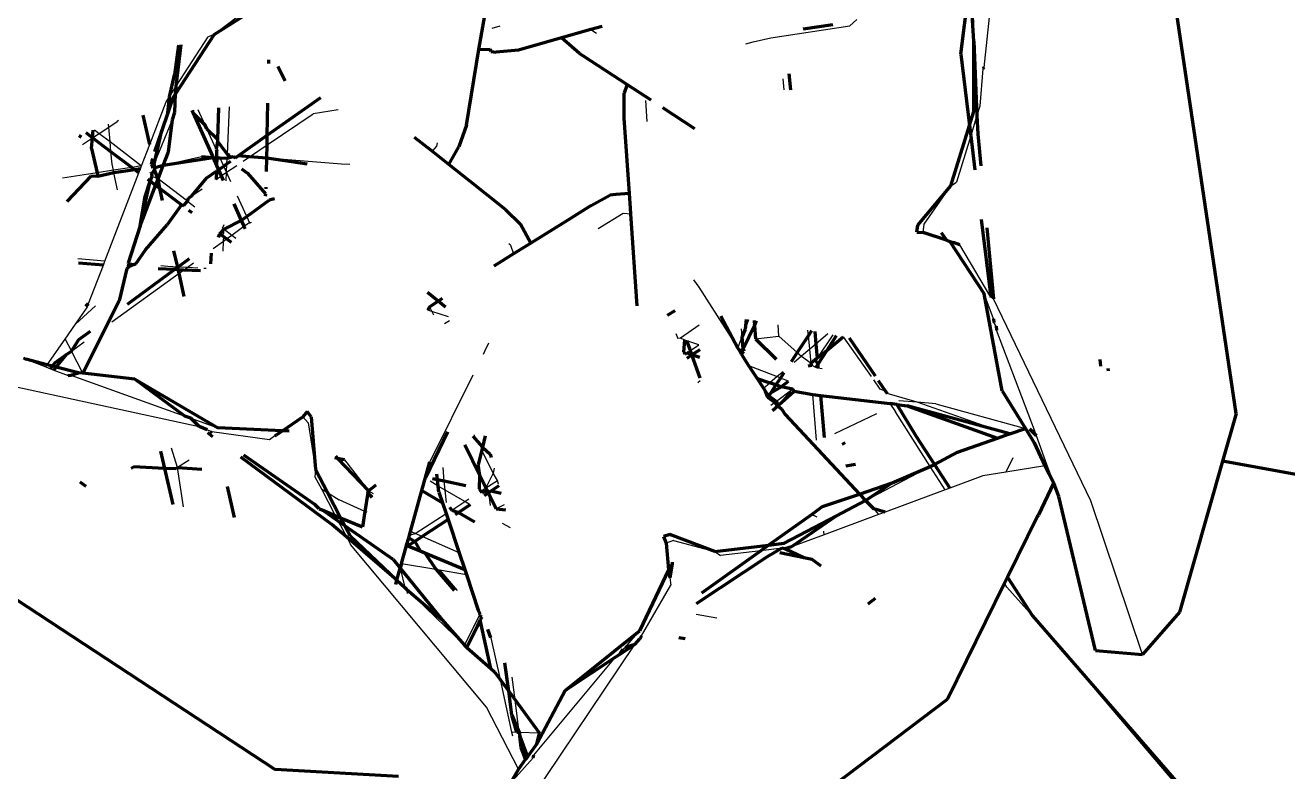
# Model space of a CAD drawing. Header units: millimetres. Extents: x 4307 to 31003, y 2809 to 20009.
# Drawn here: x 14715.29 to 14739.18, y 12878.41 to 12892.54 of the extents above; entities that cross this region are included whole.
import ezdxf

# ---------------------------------------------------------------- set-up
doc = ezdxf.new("R2010")
doc.units = ezdxf.units.MM
doc.layers.add('ProfileEdges', color=7, linetype='Continuous')

msp = doc.modelspace()

# ---------------------------------------------------------------- linework, layer by layer
for p, q in [((14733.24, 12892.243), (14733.237, 12893.425)), ((14719.552, 12892.883), (14718.865, 12892.366)), ((14730.895, 12892.533), (14731.026, 12892.652)), ((14733.532, 12892.699), (14733.432, 12891.744)), ((14718.865, 12892.366), (14718.751, 12892.322)), ((14724.275, 12892.527), (14724.121, 12892.484)), ((14725.998, 12892.462), (14726.102, 12892.394)), ((14729.401, 12892.303), (14730.895, 12892.533)), ((14718.151, 12891.389), (14718.751, 12892.322)), ((14728.926, 12892.193), (14729.065, 12892.231)), ((14729.065, 12892.231), (14729.401, 12892.303)), ((14733.416, 12891.719), (14733.356, 12891.012)), ((14729.626, 12891.532), (14729.649, 12891.322)), ((14717.962, 12891.094), (14718.021, 12891.186)), ((14718.021, 12891.186), (14718.151, 12891.389)), ((14717.65, 12890.283), (14717.962, 12891.094)), ((14718.474, 12890.934), (14718.469, 12890.882)), ((14718.697, 12890.649), (14718.563, 12890.942)), ((14719.153, 12890.998), (14719.115, 12890.103)), ((14721.211, 12890.945), (14720.741, 12890.864)), ((14727.028, 12891.119), (14727.054, 12890.723)), ((14733.356, 12891.012), (14733.301, 12890.832)), ((14716.872, 12890.615), (14717.03, 12890.72)), ((14717.06, 12890.743), (14717.03, 12890.72)), ((14717.731, 12889.912), (14718.077, 12890.762)), ((14719.87, 12890.277), (14720.741, 12890.864)), ((14733.301, 12890.832), (14733.185, 12890.452)), ((14716.566, 12890.413), (14716.694, 12890.496)), ((14716.604, 12890.565), (14716.694, 12890.496)), ((14716.694, 12890.496), (14716.872, 12890.615)), ((14716.694, 12890.496), (14716.897, 12890.34)), ((14716.872, 12890.615), (14716.868, 12890.668)), ((14716.897, 12890.34), (14716.872, 12890.615)), ((14718.903, 12890.196), (14718.726, 12890.585)), ((14733.185, 12890.452), (14732.917, 12889.57)), ((14716.375, 12890.284), (14716.566, 12890.413)), ((14716.897, 12890.34), (14717.495, 12889.88)), ((14716.914, 12890.15), (14716.897, 12890.34)), ((14717.495, 12889.88), (14717.65, 12890.283)), ((14719.539, 12890.053), (14719.87, 12890.277)), ((14723.077, 12890.257), (14722.99, 12890.158)), ((14723.087, 12890.319), (14723.077, 12890.257)), ((14716.935, 12889.914), (14716.914, 12890.15)), ((14718.625, 12890.05), (14717.905, 12889.89)), ((14718.981, 12890.026), (14718.919, 12890.068)), ((14719.048, 12889.878), (14718.981, 12890.026)), ((14719.107, 12889.92), (14719.111, 12890.023)), ((14719.16, 12890.084), (14719.227, 12890.054)), ((14719.417, 12889.971), (14719.539, 12890.053)), ((14721.277, 12889.913), (14719.865, 12890.027)), ((14716.652, 12889.749), (14715.998, 12889.646)), ((14716.96, 12889.797), (14716.652, 12889.749)), ((14716.801, 12888.078), (14717.444, 12889.75)), ((14716.96, 12889.797), (14716.935, 12889.914)), ((14717.31, 12889.851), (14716.96, 12889.797)), ((14716.969, 12889.75), (14716.96, 12889.797)), ((14717.037, 12889.426), (14716.969, 12889.75)), ((14717.495, 12889.88), (14717.31, 12889.851)), ((14717.444, 12889.75), (14717.473, 12889.825)), ((14717.473, 12889.825), (14717.495, 12889.88)), ((14717.647, 12889.763), (14717.69, 12889.73)), ((14717.744, 12889.871), (14717.681, 12889.905)), ((14717.75, 12889.842), (14717.731, 12889.912)), ((14717.905, 12889.89), (14717.744, 12889.871)), ((14719.001, 12889.69), (14719.102, 12889.759)), ((14719.102, 12889.759), (14719.048, 12889.878)), ((14719.093, 12889.595), (14719.102, 12889.759)), ((14719.102, 12889.759), (14719.107, 12889.92)), ((14719.102, 12889.759), (14719.295, 12889.889)), ((14719.184, 12889.581), (14719.102, 12889.759)), ((14721.432, 12889.906), (14721.277, 12889.913)), ((14717.694, 12889.684), (14717.809, 12889.639)), ((14718.36, 12889.215), (14717.809, 12889.639)), ((14718.905, 12889.625), (14719.001, 12889.69)), ((14732.302, 12888.776), (14732.81, 12889.502)), ((14732.81, 12889.502), (14732.917, 12889.57)), ((14718.442, 12889.313), (14718.643, 12889.449)), ((14719.483, 12888.924), (14719.307, 12889.309)), ((14718.36, 12889.215), (14718.5, 12889.107)), ((14719.027, 12888.702), (14719.058, 12888.769)), ((14719.43, 12888.737), (14719.516, 12888.799)), ((14719.546, 12888.785), (14719.483, 12888.924)), ((14719.572, 12888.812), (14719.516, 12888.799)), ((14726.131, 12888.693), (14726.61, 12888.989)), ((14726.61, 12888.989), (14726.753, 12888.974)), ((14732.287, 12888.62), (14732.302, 12888.776)), ((14719.005, 12888.572), (14719.051, 12888.606)), ((14719.027, 12888.702), (14719.054, 12888.681)), ((14719.045, 12888.458), (14719.048, 12888.539)), ((14719.051, 12888.606), (14719.054, 12888.681)), ((14719.054, 12888.681), (14719.199, 12888.57)), ((14719.101, 12888.499), (14719.199, 12888.57)), ((14719.199, 12888.57), (14719.43, 12888.737)), ((14719.199, 12888.57), (14719.276, 12888.511)), ((14718.848, 12888.316), (14719.045, 12888.458)), ((14719.036, 12888.266), (14719.045, 12888.458)), ((14719.045, 12888.458), (14719.101, 12888.499)), ((14724.476, 12888.378), (14724.444, 12888.404)), ((14724.476, 12888.378), (14724.531, 12888.213)), ((14733.563, 12887.394), (14732.979, 12888.389)), ((14716.801, 12888.078), (14716.287, 12888.122)), ((14716.771, 12888.003), (14716.801, 12888.078)), ((14716.492, 12887.276), (14716.771, 12888.003)), ((14716.931, 12886.929), (14718.203, 12887.849)), ((14717.312, 12888.035), (14717.24, 12888.041)), ((14717.348, 12888.014), (14717.312, 12888.035)), ((14717.988, 12887.978), (14717.858, 12887.989)), ((14718.177, 12887.964), (14717.988, 12887.978)), ((14718.354, 12887.958), (14718.177, 12887.964)), ((14718.203, 12887.849), (14718.285, 12887.909)), ((14718.285, 12887.909), (14718.354, 12887.958)), ((14718.354, 12887.958), (14718.475, 12888.046)), ((14718.561, 12887.947), (14718.354, 12887.958)), ((14718.715, 12887.939), (14718.675, 12887.941)), ((14727.941, 12887.726), (14728.036, 12887.588)), ((14728.036, 12887.588), (14728.775, 12886.429)), ((14733.613, 12886.988), (14733.441, 12887.457)), ((14733.615, 12887.362), (14733.563, 12887.394)), ((14735.459, 12883.539), (14733.615, 12887.362)), ((14716.621, 12887.233), (14716.243, 12886.886)), ((14716.243, 12886.886), (14716.462, 12887.2)), ((14716.462, 12887.2), (14716.492, 12887.276)), ((14722.988, 12887.125), (14722.911, 12887.15)), ((14722.943, 12887.212), (14722.988, 12887.125)), ((14723.302, 12887.023), (14722.988, 12887.125)), ((14722.988, 12887.125), (14723.021, 12887.062)), ((14716.046, 12886.603), (14716.243, 12886.886)), ((14723.228, 12886.896), (14723.323, 12886.955)), ((14728.048, 12886.863), (14727.689, 12886.619)), ((14728.982, 12886.968), (14728.915, 12886.792)), ((14729.551, 12886.658), (14729.538, 12886.873)), ((14733.664, 12886.849), (14733.622, 12886.918)), ((14727.603, 12886.705), (14727.642, 12886.616)), ((14727.689, 12886.619), (14727.642, 12886.616)), ((14727.772, 12886.582), (14727.689, 12886.619)), ((14728.775, 12886.429), (14728.859, 12886.648)), ((14728.859, 12886.648), (14728.847, 12886.795)), ((14729.109, 12886.606), (14729.551, 12886.658)), ((14729.551, 12886.658), (14729.9, 12886.347)), ((14730.113, 12886.672), (14730.103, 12886.769)), ((14730.139, 12886.411), (14730.113, 12886.672)), ((14730.481, 12886.699), (14730.254, 12886.508)), ((14730.572, 12886.683), (14730.278, 12886.239)), ((14730.77, 12886.646), (14731.302, 12885.892)), ((14734.388, 12884.877), (14733.672, 12886.768)), ((14715.707, 12886.117), (14716.046, 12886.603)), ((14716.046, 12886.603), (14716.166, 12886.375)), ((14716.166, 12886.375), (14716.407, 12886.549)), ((14724.058, 12886.526), (14723.985, 12886.369)), ((14727.814, 12886.568), (14727.772, 12886.582)), ((14728.042, 12886.495), (14727.814, 12886.568)), ((14727.815, 12886.34), (14727.88, 12886.384)), ((14727.88, 12886.384), (14728.042, 12886.495)), ((14730.139, 12886.411), (14729.979, 12886.276)), ((14730.254, 12886.508), (14730.139, 12886.411)), ((14730.166, 12886.147), (14730.139, 12886.411)), ((14715.302, 12886.222), (14715.679, 12886.076)), ((14716.385, 12885.955), (14716.166, 12886.375)), ((14723.985, 12886.369), (14723.956, 12886.312)), ((14729.979, 12886.276), (14729.841, 12886.16)), ((14729.9, 12886.347), (14729.979, 12886.276)), ((14729.979, 12886.276), (14730.166, 12886.147)), ((14715.679, 12886.076), (14715.707, 12886.117)), ((14715.679, 12886.076), (14715.768, 12886.041)), ((14715.768, 12886.041), (14715.833, 12886.016)), ((14715.833, 12886.016), (14716.105, 12885.91)), ((14716.153, 12885.918), (14718.313, 12885.145)), ((14723.76, 12885.916), (14722.95, 12884.277)), ((14728.982, 12886.105), (14729.521, 12885.891)), ((14729.633, 12885.985), (14729.521, 12885.891)), ((14730.25, 12886.064), (14730.17, 12886.106)), ((14730.294, 12886.054), (14730.25, 12886.064)), ((14730.371, 12886.036), (14730.294, 12886.054)), ((14714.862, 12885.756), (14718.581, 12884.948)), ((14728.066, 12885.809), (14728.019, 12885.774)), ((14729.26, 12885.67), (14729.382, 12885.773)), ((14729.521, 12885.891), (14729.382, 12885.773)), ((14729.585, 12885.865), (14729.521, 12885.891)), ((14729.734, 12885.806), (14729.585, 12885.865)), ((14731.346, 12885.828), (14731.467, 12885.651)), ((14729.509, 12885.423), (14729.478, 12885.399)), ((14729.792, 12885.633), (14729.509, 12885.423)), ((14729.553, 12885.355), (14729.792, 12885.633)), ((14729.819, 12885.653), (14729.792, 12885.633)), ((14730.268, 12884.687), (14730.199, 12885.554)), ((14731.571, 12885.615), (14731.467, 12885.651)), ((14732.168, 12885.406), (14731.601, 12885.571)), ((14732.168, 12885.406), (14731.826, 12885.436)), ((14729.478, 12885.399), (14729.4, 12885.342)), ((14731.402, 12885.184), (14730.605, 12884.808)), ((14731.651, 12885.381), (14731.758, 12885.225)), ((14732.418, 12884.187), (14731.758, 12885.225)), ((14732.522, 12885.374), (14732.168, 12885.406)), ((14733.675, 12884.877), (14732.168, 12885.406)), ((14732.522, 12885.374), (14734.219, 12884.912)), ((14718.423, 12885.106), (14718.935, 12884.923)), ((14720.548, 12885.127), (14720.646, 12885.014)), ((14720.646, 12885.014), (14720.784, 12884.132)), ((14718.736, 12884.887), (14718.821, 12884.854)), ((14718.821, 12884.854), (14719.916, 12884.7)), ((14719.916, 12884.7), (14720.015, 12884.777)), ((14723.851, 12884.66), (14723.789, 12884.787)), ((14733.899, 12884.799), (14733.675, 12884.877)), ((14734.3, 12884.897), (14734.388, 12884.877)), ((14734.427, 12884.77), (14734.388, 12884.877)), ((14734.633, 12884.211), (14734.427, 12884.77)), ((14718.171, 12884.17), (14718.057, 12884.54)), ((14724.145, 12884.064), (14723.93, 12884.5)), ((14718.392, 12884.31), (14718.171, 12884.17)), ((14721.331, 12884.313), (14721.785, 12883.73)), ((14733.984, 12884.355), (14733.849, 12884.083)), ((14718.29, 12883.425), (14718.171, 12884.17)), ((14720.784, 12884.132), (14720.77, 12883.995)), ((14720.77, 12883.995), (14720.9, 12883.769)), ((14723.222, 12883.91), (14723.198, 12884.168)), ((14724.145, 12884.064), (14724.01, 12883.785)), ((14724.165, 12884.156), (14724.145, 12884.064)), ((14724.228, 12883.926), (14724.145, 12884.064)), ((14731.194, 12883.544), (14732.418, 12884.187)), ((14732.698, 12883.746), (14732.418, 12884.187)), ((14733.415, 12884.012), (14732.787, 12883.779)), ((14733.849, 12884.083), (14733.415, 12884.012)), ((14734.585, 12884.203), (14733.849, 12884.083)), ((14734.633, 12884.211), (14734.585, 12884.203)), ((14734.756, 12883.875), (14734.633, 12884.211)), ((14720.9, 12883.769), (14721.01, 12883.699)), ((14720.9, 12883.769), (14721.156, 12883.265)), ((14723.109, 12883.819), (14722.952, 12883.911)), ((14723.239, 12883.743), (14723.109, 12883.819)), ((14723.239, 12883.743), (14723.222, 12883.91)), ((14723.916, 12883.724), (14724.01, 12883.785)), ((14724.01, 12883.785), (14724.228, 12883.926)), ((14724.248, 12883.855), (14724.228, 12883.926)), ((14732.787, 12883.779), (14732.698, 12883.746)), ((14721.01, 12883.699), (14721.234, 12883.557)), ((14721.721, 12883.341), (14721.234, 12883.557)), ((14721.864, 12883.632), (14721.778, 12883.689)), ((14721.785, 12883.73), (14721.879, 12883.678)), ((14723.261, 12883.508), (14723.239, 12883.743)), ((14723.609, 12883.526), (14723.239, 12883.743)), ((14723.362, 12883.366), (14723.609, 12883.526)), ((14723.609, 12883.526), (14723.687, 12883.576)), ((14723.714, 12883.465), (14723.609, 12883.526)), ((14724.097, 12883.454), (14724.071, 12883.661)), ((14732.698, 12883.746), (14731.565, 12883.325)), ((14736.438, 12880.628), (14735.459, 12883.539)), ((14721.763, 12883.323), (14721.721, 12883.341)), ((14722.672, 12882.921), (14723.257, 12883.298)), ((14724.355, 12883.467), (14724.206, 12883.387)), ((14730.177, 12883.283), (14730.218, 12883.262)), ((14731.442, 12883.28), (14730.411, 12882.897)), ((14731.349, 12883.389), (14731.442, 12883.28)), ((14731.565, 12883.325), (14731.442, 12883.28)), ((14721.156, 12883.265), (14721.213, 12883.156)), ((14721.213, 12883.156), (14721.375, 12882.85)), ((14724.476, 12883.026), (14724.325, 12883.113)), ((14730.276, 12883.23), (14730.218, 12883.262)), ((14721.375, 12882.85), (14721.448, 12882.712)), ((14722.563, 12882.888), (14722.672, 12882.921)), ((14722.672, 12882.921), (14722.583, 12882.96)), ((14722.801, 12882.864), (14722.672, 12882.921)), ((14723.504, 12882.553), (14722.801, 12882.864)), ((14730.411, 12882.897), (14729.792, 12882.667)), ((14730.411, 12882.897), (14730.405, 12882.967)), ((14724.018, 12879.633), (14721.448, 12882.712)), ((14727.557, 12882.788), (14727.423, 12882.737)), ((14727.557, 12882.788), (14728.343, 12882.58)), ((14728.343, 12882.58), (14728.449, 12882.503)), ((14729.213, 12882.596), (14728.449, 12882.503)), ((14729.611, 12882.645), (14729.213, 12882.596)), ((14722.415, 12882.356), (14723.062, 12882.244)), ((14722.389, 12882.264), (14722.475, 12881.901)), ((14723.062, 12882.244), (14723.13, 12882.233)), ((14723.13, 12882.233), (14723.466, 12881.845)), ((14723.13, 12882.233), (14723.64, 12882.145)), ((14727.489, 12882.08), (14727.509, 12881.942)), ((14722.509, 12881.869), (14723.604, 12880.806)), ((14722.509, 12881.869), (14722.522, 12881.787)), ((14726.955, 12880.982), (14727.509, 12881.942)), ((14733.87, 12881.904), (14733.822, 12881.98)), ((14733.87, 12881.904), (14734.354, 12881.365)), ((14723.604, 12880.806), (14723.886, 12881.367)), ((14727.988, 12881.394), (14728.377, 12881.327)), ((14734.354, 12881.365), (14737.502, 12877.665)), ((14724.106, 12880.944), (14724.279, 12880.16)), ((14726.648, 12880.763), (14726.917, 12881.079)), ((14724.521, 12877.389), (14726.829, 12880.823)), ((14726.596, 12880.726), (14726.648, 12880.763)), ((14724.915, 12878.726), (14726.465, 12880.582)), ((14724.563, 12879.773), (14724.509, 12880.2)), ((14724.279, 12880.16), (14724.495, 12879.159)), ((14724.642, 12879.154), (14724.563, 12879.773)), ((14724.627, 12878.457), (14724.018, 12879.633)), ((14724.595, 12879.156), (14724.495, 12879.159)), ((14724.495, 12879.159), (14724.513, 12879.093)), ((14725.027, 12879.142), (14724.642, 12879.154)), ((14724.466, 12878.19), (14724.901, 12878.675))]:
    msp.add_line(p, q)
at = {"layer": 'ProfileEdges', "lineweight": 211}
for p, q in [((14732.994, 12891.999), (14733.172, 12893.401)), ((14733.24, 12892.243), (14733.172, 12893.401)), ((14738.207, 12885.193), (14737.037, 12893.099)), ((14718.865, 12892.366), (14719.669, 12892.871)), ((14723.879, 12892.083), (14723.987, 12892.727)), ((14718.865, 12892.366), (14718.134, 12891.242)), ((14725.998, 12892.462), (14725.443, 12892.303)), ((14726.209, 12892.523), (14725.998, 12892.462)), ((14730.011, 12892.476), (14730.573, 12892.555)), ((14718.19, 12892.165), (14718.117, 12891.607)), ((14718.151, 12891.389), (14718.246, 12892.18)), ((14725.443, 12892.303), (14724.629, 12892.069)), ((14725.781, 12892.01), (14725.443, 12892.303)), ((14733.244, 12890.913), (14733.24, 12892.243)), ((14733.24, 12892.243), (14733.301, 12890.832)), ((14719.901, 12891.818), (14719.902, 12891.887)), ((14723.64, 12890.649), (14723.879, 12892.083)), ((14723.879, 12892.083), (14724.09, 12892.089)), ((14724.108, 12892.048), (14724.09, 12892.089)), ((14724.108, 12892.048), (14724.202, 12892.034)), ((14724.629, 12892.069), (14724.202, 12892.034)), ((14725.781, 12892.01), (14725.85, 12891.965)), ((14725.85, 12891.965), (14726.681, 12891.424)), ((14732.994, 12891.999), (14733.162, 12890.645)), ((14720.208, 12891.492), (14720.074, 12891.763)), ((14733.432, 12891.744), (14733.416, 12891.719)), ((14718.021, 12891.186), (14718.117, 12891.607)), ((14726.681, 12891.424), (14726.623, 12891.26)), ((14726.681, 12891.424), (14727.128, 12891.133)), ((14729.741, 12891.628), (14729.773, 12891.321)), ((14717.992, 12890.888), (14718.021, 12891.186)), ((14718.086, 12891.169), (14717.992, 12890.888)), ((14718.134, 12891.242), (14718.086, 12891.169)), ((14718.126, 12890.901), (14718.134, 12891.242)), ((14718.134, 12891.242), (14718.151, 12891.389)), ((14719.873, 12890.461), (14720.889, 12891.177)), ((14726.627, 12890.785), (14726.623, 12891.26)), ((14718.446, 12890.931), (14718.469, 12890.882)), ((14718.949, 12890.978), (14718.929, 12890.388)), ((14719.873, 12890.461), (14719.886, 12891.067)), ((14727.354, 12890.985), (14727.959, 12890.591)), ((14717.65, 12890.283), (14717.523, 12890.844)), ((14717.992, 12890.888), (14717.877, 12890.553)), ((14718.004, 12890.148), (14718.077, 12890.762)), ((14718.077, 12890.762), (14718.126, 12890.901)), ((14718.469, 12890.882), (14718.697, 12890.649)), ((14718.469, 12890.882), (14718.834, 12890.063)), ((14726.727, 12889.357), (14726.627, 12890.785)), ((14733.162, 12890.645), (14733.244, 12890.913)), ((14733.301, 12890.832), (14733.316, 12890.481)), ((14716.345, 12890.465), (14716.313, 12890.413)), ((14716.566, 12890.413), (14716.446, 12890.504)), ((14716.566, 12890.413), (14716.579, 12890.556)), ((14717.731, 12889.912), (14717.877, 12890.553)), ((14717.877, 12890.553), (14717.738, 12890.145)), ((14718.726, 12890.585), (14718.697, 12890.649)), ((14718.726, 12890.585), (14718.929, 12890.388)), ((14719.321, 12890.071), (14719.873, 12890.461)), ((14719.87, 12890.277), (14719.873, 12890.461)), ((14723.64, 12890.649), (14723.495, 12890.243)), ((14732.81, 12889.502), (14733.162, 12890.645)), ((14733.162, 12890.645), (14733.185, 12890.452)), ((14733.185, 12890.452), (14733.265, 12889.807)), ((14733.316, 12890.481), (14733.374, 12889.881)), ((14716.547, 12890.21), (14716.566, 12890.413)), ((14716.547, 12890.21), (14716.652, 12889.749)), ((14716.914, 12890.15), (14716.566, 12890.413)), ((14718.928, 12890.351), (14718.903, 12890.196)), ((14718.929, 12890.388), (14718.928, 12890.351)), ((14718.928, 12890.351), (14719.115, 12890.103)), ((14719.865, 12890.027), (14719.87, 12890.277)), ((14722.99, 12890.158), (14722.657, 12890.421)), ((14723.306, 12889.908), (14723.495, 12890.243)), ((14717.31, 12889.851), (14716.914, 12890.15)), ((14717.681, 12889.905), (14717.709, 12890.023)), ((14717.905, 12889.89), (14718.004, 12890.148)), ((14718.846, 12890.035), (14717.905, 12889.89)), ((14718.846, 12890.035), (14718.625, 12890.05)), ((14718.834, 12890.063), (14718.846, 12890.035)), ((14718.918, 12890.03), (14718.846, 12890.035)), ((14718.846, 12890.035), (14718.913, 12889.886)), ((14718.903, 12890.196), (14718.917, 12890.165)), ((14718.918, 12890.03), (14718.913, 12889.886)), ((14718.919, 12890.068), (14718.917, 12890.165)), ((14718.919, 12890.068), (14718.918, 12890.03)), ((14718.981, 12890.026), (14718.918, 12890.03)), ((14719.111, 12890.023), (14718.981, 12890.026)), ((14719.107, 12889.92), (14719.181, 12889.972)), ((14719.16, 12890.084), (14719.111, 12890.023)), ((14719.227, 12890.054), (14719.111, 12890.023)), ((14719.115, 12890.103), (14719.16, 12890.084)), ((14719.27, 12890.035), (14719.227, 12890.054)), ((14719.27, 12890.035), (14719.321, 12890.071)), ((14719.539, 12890.053), (14719.321, 12890.071)), ((14719.865, 12890.027), (14719.539, 12890.053)), ((14719.86, 12889.776), (14719.865, 12890.027)), ((14720.628, 12889.916), (14719.865, 12890.027)), ((14723.306, 12889.908), (14722.99, 12890.158)), ((14716.652, 12889.749), (14716.667, 12889.681)), ((14716.969, 12889.75), (14716.667, 12889.681)), ((14717.367, 12889.809), (14716.969, 12889.75)), ((14717.367, 12889.809), (14717.31, 12889.851)), ((14717.473, 12889.825), (14717.367, 12889.809)), ((14717.444, 12889.75), (14717.367, 12889.809)), ((14717.72, 12889.861), (14717.669, 12889.854)), ((14717.72, 12889.861), (14717.681, 12889.905)), ((14717.69, 12889.73), (14717.737, 12889.804)), ((14717.694, 12889.684), (14717.69, 12889.73)), ((14717.75, 12889.842), (14717.72, 12889.861)), ((14717.744, 12889.871), (14717.731, 12889.912)), ((14717.737, 12889.804), (14717.75, 12889.842)), ((14717.809, 12889.639), (14717.737, 12889.804)), ((14717.75, 12889.842), (14717.744, 12889.871)), ((14717.905, 12889.89), (14717.75, 12889.842)), ((14717.809, 12889.639), (14717.905, 12889.89)), ((14718.729, 12889.653), (14718.91, 12889.781)), ((14718.91, 12889.781), (14718.905, 12889.625)), ((14718.948, 12889.808), (14718.91, 12889.781)), ((14718.913, 12889.886), (14718.948, 12889.808)), ((14718.948, 12889.808), (14719.048, 12889.878)), ((14718.948, 12889.808), (14719.001, 12889.69)), ((14719.048, 12889.878), (14719.107, 12889.92)), ((14719.385, 12889.824), (14719.498, 12889.741)), ((14719.498, 12889.741), (14719.836, 12889.349)), ((14723.7, 12889.597), (14723.306, 12889.908)), ((14716.533, 12889.685), (14716.082, 12889.204)), ((14716.667, 12889.681), (14716.533, 12889.685)), ((14717.465, 12888.743), (14717.658, 12889.589)), ((14717.465, 12888.743), (14717.76, 12889.512)), ((14717.559, 12889.304), (14717.658, 12889.589)), ((14717.658, 12889.589), (14717.614, 12889.622)), ((14717.658, 12889.589), (14717.694, 12889.684)), ((14717.76, 12889.512), (14717.658, 12889.589)), ((14717.76, 12889.512), (14717.809, 12889.639)), ((14717.839, 12889.452), (14717.76, 12889.512)), ((14717.839, 12889.452), (14717.809, 12889.639)), ((14718.442, 12889.313), (14718.729, 12889.653)), ((14719.001, 12889.69), (14719.039, 12889.604)), ((14724.383, 12889.058), (14723.7, 12889.597)), ((14732.182, 12888.757), (14732.81, 12889.502)), ((14717.465, 12888.743), (14717.559, 12889.304)), ((14717.89, 12889.227), (14717.839, 12889.452)), ((14718.248, 12889.143), (14717.839, 12889.452)), ((14718.36, 12889.215), (14718.381, 12889.272)), ((14718.381, 12889.272), (14718.442, 12889.313)), ((14719.836, 12889.349), (14719.83, 12889.309)), ((14719.853, 12889.444), (14719.854, 12889.481)), ((14720.007, 12889.255), (14719.907, 12889.235)), ((14726.003, 12889.131), (14726.358, 12889.328)), ((14726.467, 12889.337), (14726.358, 12889.328)), ((14726.727, 12889.357), (14726.467, 12889.337)), ((14726.746, 12889.082), (14726.727, 12889.357)), ((14718.248, 12889.143), (14717.978, 12888.762)), ((14718.248, 12889.143), (14718.291, 12889.133)), ((14718.291, 12889.133), (14718.36, 12889.215)), ((14718.451, 12888.99), (14718.386, 12889.039)), ((14719.239, 12889.161), (14719.38, 12888.848)), ((14719.483, 12888.924), (14719.907, 12889.235)), ((14724.383, 12889.058), (14724.662, 12888.777)), ((14726.003, 12889.131), (14725.509, 12888.823)), ((14726.753, 12888.974), (14726.746, 12889.082)), ((14719.054, 12888.681), (14719.38, 12888.848)), ((14719.38, 12888.848), (14719.483, 12888.924)), ((14719.38, 12888.848), (14719.43, 12888.737)), ((14724.859, 12888.418), (14724.662, 12888.777)), ((14725.509, 12888.823), (14724.859, 12888.418)), ((14726.875, 12887.231), (14726.753, 12888.974)), ((14733.381, 12888.87), (14733.563, 12887.394)), ((14717.465, 12888.743), (14717.24, 12888.041)), ((14717.569, 12888.291), (14717.978, 12888.762)), ((14718.947, 12888.53), (14718.976, 12888.593)), ((14718.976, 12888.593), (14719.054, 12888.681)), ((14719.005, 12888.572), (14718.976, 12888.593)), ((14719.048, 12888.539), (14719.005, 12888.572)), ((14719.101, 12888.499), (14719.048, 12888.539)), ((14719.43, 12888.737), (14719.452, 12888.689)), ((14732.162, 12888.626), (14732.182, 12888.757)), ((14732.162, 12888.626), (14732.287, 12888.62)), ((14732.728, 12888.472), (14732.287, 12888.62)), ((14732.626, 12888.617), (14732.728, 12888.472)), ((14733.486, 12888.711), (14733.615, 12887.362)), ((14717.382, 12888.029), (14717.569, 12888.291)), ((14719.195, 12888.428), (14719.101, 12888.499)), ((14724.859, 12888.418), (14724.531, 12888.213)), ((14732.728, 12888.472), (14732.789, 12888.452)), ((14732.789, 12888.452), (14732.859, 12888.433)), ((14732.789, 12888.452), (14733.441, 12887.457)), ((14732.979, 12888.389), (14732.859, 12888.433)), ((14718.177, 12887.964), (14718.106, 12888.273)), ((14718.177, 12887.964), (14718.403, 12888.13)), ((14718.808, 12888.23), (14718.798, 12888.024)), ((14724.531, 12888.213), (14724.157, 12887.98)), ((14716.771, 12888.003), (14716.303, 12888.037)), ((14717.215, 12887.936), (14717.071, 12887.325)), ((14717.215, 12887.936), (14717.261, 12887.978)), ((14717.261, 12887.978), (14717.223, 12887.969)), ((14717.226, 12887.266), (14718.114, 12887.918)), ((14717.24, 12888.041), (14717.261, 12887.978)), ((14717.348, 12888.014), (14717.261, 12887.978)), ((14717.348, 12888.014), (14717.382, 12888.029)), ((14718.114, 12887.918), (14717.81, 12887.934)), ((14718.114, 12887.918), (14718.177, 12887.964)), ((14718.188, 12887.914), (14718.114, 12887.918)), ((14718.188, 12887.914), (14718.177, 12887.964)), ((14718.203, 12887.849), (14718.188, 12887.914)), ((14718.285, 12887.909), (14718.188, 12887.914)), ((14718.302, 12887.411), (14718.203, 12887.849)), ((14718.61, 12887.891), (14718.285, 12887.909)), ((14723.106, 12887.32), (14722.905, 12887.482)), ((14723.106, 12887.32), (14723.191, 12887.378)), ((14733.781, 12885.625), (14733.441, 12887.457)), ((14717.071, 12887.325), (14716.385, 12885.955)), ((14716.439, 12887.228), (14716.492, 12887.276)), ((14722.943, 12887.212), (14722.911, 12887.15)), ((14722.943, 12887.212), (14723.106, 12887.32)), ((14723.245, 12887.208), (14723.106, 12887.32)), ((14727.447, 12887.052), (14727.594, 12887.141)), ((14728.457, 12887.033), (14728.775, 12886.429)), ((14728.878, 12886.42), (14729.094, 12886.859)), ((14728.933, 12886.974), (14728.915, 12886.792)), ((14729.088, 12886.954), (14729.094, 12886.859)), ((14729.094, 12886.859), (14729.129, 12886.948)), ((14729.094, 12886.859), (14729.109, 12886.606)), ((14733.613, 12886.988), (14733.622, 12886.918)), ((14716.309, 12886.592), (14716.53, 12886.755)), ((14728.915, 12886.792), (14728.859, 12886.648)), ((14728.878, 12886.42), (14728.859, 12886.648)), ((14730.113, 12886.672), (14729.9, 12886.347)), ((14730.168, 12886.757), (14730.113, 12886.672)), ((14730.233, 12886.745), (14730.254, 12886.508)), ((14730.466, 12886.395), (14730.644, 12886.669)), ((14730.466, 12886.395), (14730.77, 12886.646)), ((14730.887, 12886.625), (14731.375, 12885.905)), ((14733.664, 12886.849), (14733.672, 12886.768)), ((14716.166, 12886.375), (14716.309, 12886.592)), ((14727.756, 12886.362), (14727.772, 12886.582)), ((14727.88, 12886.384), (14727.814, 12886.568)), ((14727.907, 12886.306), (14727.88, 12886.384)), ((14728.056, 12886.398), (14727.907, 12886.306)), ((14728.775, 12886.429), (14728.812, 12886.371)), ((14728.878, 12886.42), (14728.812, 12886.371)), ((14728.878, 12886.42), (14728.888, 12886.373)), ((14729.109, 12886.606), (14729.5, 12886.222)), ((14730.254, 12886.508), (14730.278, 12886.239)), ((14730.278, 12886.239), (14730.466, 12886.395)), ((14730.288, 12886.121), (14730.466, 12886.395)), ((14715.26, 12886.244), (14715.302, 12886.222)), ((14715.707, 12886.117), (14715.302, 12886.222)), ((14715.808, 12886.091), (14715.855, 12886.15)), ((14715.855, 12886.15), (14716.076, 12886.309)), ((14715.88, 12886.072), (14716.076, 12886.309)), ((14716.076, 12886.309), (14716.166, 12886.375)), ((14727.778, 12886.314), (14727.756, 12886.362)), ((14727.778, 12886.314), (14727.815, 12886.34)), ((14727.907, 12886.306), (14727.814, 12886.233)), ((14727.907, 12886.306), (14727.815, 12886.34)), ((14728.065, 12885.86), (14727.907, 12886.306)), ((14728.058, 12886.251), (14727.907, 12886.306)), ((14728.812, 12886.371), (14728.842, 12886.325)), ((14728.842, 12886.325), (14728.888, 12886.373)), ((14728.842, 12886.325), (14728.982, 12886.105)), ((14729.9, 12886.347), (14729.786, 12886.173)), ((14730.243, 12886.21), (14730.166, 12886.147)), ((14730.17, 12886.106), (14730.166, 12886.147)), ((14730.278, 12886.239), (14730.243, 12886.21)), ((14730.243, 12886.21), (14730.288, 12886.121)), ((14735.625, 12886.214), (14735.639, 12886.088)), ((14715.808, 12886.091), (14715.707, 12886.117)), ((14715.768, 12886.041), (14715.808, 12886.091)), ((14715.88, 12886.072), (14715.808, 12886.091)), ((14715.833, 12886.016), (14715.88, 12886.072)), ((14716.299, 12885.963), (14715.88, 12886.072)), ((14716.105, 12885.91), (14716.153, 12885.918)), ((14716.153, 12885.918), (14716.299, 12885.963)), ((14716.385, 12885.955), (14716.299, 12885.963)), ((14717.368, 12885.843), (14716.385, 12885.955)), ((14728.982, 12886.105), (14729.142, 12885.855)), ((14729.647, 12885.96), (14729.585, 12885.865)), ((14730.106, 12886.098), (14730.17, 12886.106)), ((14730.25, 12886.064), (14730.288, 12886.121)), ((14730.288, 12886.121), (14730.294, 12886.054)), ((14735.791, 12885.992), (14735.784, 12886.043)), ((14717.368, 12885.843), (14718.935, 12884.923)), ((14718.313, 12885.145), (14717.368, 12885.843)), ((14729.142, 12885.855), (14729.26, 12885.67)), ((14729.142, 12885.855), (14729.382, 12885.773)), ((14729.26, 12885.67), (14729.3, 12885.607)), ((14729.499, 12885.733), (14729.382, 12885.773)), ((14729.499, 12885.733), (14729.402, 12885.586)), ((14729.402, 12885.586), (14729.599, 12885.699)), ((14729.585, 12885.865), (14729.499, 12885.733)), ((14729.599, 12885.699), (14729.499, 12885.733)), ((14729.599, 12885.699), (14729.734, 12885.806)), ((14729.819, 12885.653), (14729.599, 12885.699)), ((14731.435, 12885.815), (14731.571, 12885.615)), ((14729.342, 12885.495), (14729.3, 12885.607)), ((14729.366, 12885.53), (14729.3, 12885.607)), ((14729.366, 12885.53), (14729.342, 12885.495)), ((14729.478, 12885.399), (14729.342, 12885.495)), ((14729.402, 12885.586), (14729.366, 12885.53)), ((14729.366, 12885.53), (14729.509, 12885.423)), ((14729.509, 12885.423), (14729.532, 12885.336)), ((14729.553, 12885.355), (14729.84, 12885.617)), ((14729.84, 12885.617), (14729.819, 12885.653)), ((14729.84, 12885.617), (14730.199, 12885.554)), ((14730.199, 12885.554), (14730.339, 12885.537)), ((14730.339, 12885.537), (14730.409, 12884.737)), ((14730.339, 12885.537), (14731.651, 12885.381)), ((14731.571, 12885.615), (14731.601, 12885.571)), ((14733.781, 12885.625), (14734.219, 12884.912)), ((14720.628, 12885.231), (14720.548, 12885.127)), ((14720.705, 12885.13), (14720.628, 12885.231)), ((14729.436, 12885.247), (14729.532, 12885.336)), ((14729.532, 12885.336), (14729.478, 12885.399)), ((14729.532, 12885.336), (14729.553, 12885.355)), ((14729.532, 12885.336), (14729.601, 12885.28)), ((14729.601, 12885.28), (14729.671, 12885.173)), ((14731.787, 12885.365), (14731.651, 12885.381)), ((14731.787, 12885.365), (14732.144, 12884.769)), ((14731.787, 12885.365), (14731.984, 12885.341)), ((14731.984, 12885.341), (14733.692, 12884.726)), ((14733.675, 12884.877), (14731.984, 12885.341)), ((14738.207, 12885.193), (14737.949, 12884.289)), ((14718.423, 12885.106), (14718.313, 12885.145)), ((14718.581, 12884.948), (14718.423, 12885.106)), ((14718.736, 12884.887), (14718.581, 12884.948)), ((14720.158, 12884.864), (14720.548, 12885.127)), ((14720.705, 12885.13), (14720.784, 12884.132)), ((14729.671, 12885.173), (14731.079, 12883.667)), ((14718.845, 12884.753), (14718.746, 12884.826)), ((14718.828, 12884.823), (14718.797, 12884.845)), ((14720.158, 12884.864), (14718.935, 12884.923)), ((14720.015, 12884.777), (14720.042, 12884.785)), ((14720.158, 12884.864), (14720.042, 12884.785)), ((14720.287, 12884.858), (14720.158, 12884.864)), ((14723.284, 12884.846), (14722.868, 12883.982)), ((14723.764, 12884.761), (14723.851, 12884.66)), ((14723.995, 12884.773), (14723.943, 12884.554)), ((14732.144, 12884.769), (14732.496, 12884.228)), ((14732.935, 12884.458), (14733.692, 12884.726)), ((14733.926, 12884.808), (14733.675, 12884.877)), ((14733.692, 12884.726), (14733.899, 12884.799)), ((14733.899, 12884.799), (14733.926, 12884.808)), ((14733.926, 12884.808), (14734.219, 12884.912)), ((14734.219, 12884.912), (14734.387, 12884.638)), ((14734.427, 12884.77), (14734.3, 12884.897)), ((14717.853, 12884.48), (14717.929, 12884.15)), ((14723.894, 12884.021), (14723.609, 12884.598)), ((14723.851, 12884.66), (14723.943, 12884.554)), ((14723.93, 12884.5), (14723.865, 12884.23)), ((14723.943, 12884.554), (14723.93, 12884.5)), ((14723.943, 12884.554), (14724.091, 12884.425)), ((14730.75, 12884.613), (14730.806, 12884.642)), ((14734.387, 12884.638), (14734.585, 12884.203)), ((14721.095, 12883.091), (14719.369, 12884.366)), ((14720.771, 12883.472), (14719.429, 12884.403)), ((14721.204, 12884.34), (14721.152, 12884.351)), ((14721.166, 12884.383), (14721.204, 12884.34)), ((14721.331, 12884.313), (14721.204, 12884.34)), ((14721.204, 12884.34), (14721.785, 12883.73)), ((14722.868, 12883.982), (14722.95, 12884.277)), ((14723.894, 12884.021), (14723.865, 12884.23)), ((14724.091, 12884.425), (14724.108, 12884.363)), ((14731.002, 12884.23), (14730.822, 12884.199)), ((14732.418, 12884.187), (14732.496, 12884.228)), ((14732.496, 12884.228), (14732.935, 12884.458)), ((14732.496, 12884.228), (14732.787, 12883.779)), ((14737.949, 12884.289), (14737.132, 12881.434)), ((14742.832, 12883.398), (14737.949, 12884.289)), ((14717.299, 12884.157), (14717.339, 12884.184)), ((14717.929, 12884.15), (14717.339, 12884.184)), ((14717.929, 12884.15), (14718.084, 12883.468)), ((14718.139, 12884.147), (14717.929, 12884.15)), ((14718.171, 12884.17), (14718.139, 12884.147)), ((14718.171, 12884.17), (14718.637, 12884.142)), ((14720.784, 12884.132), (14721.01, 12883.699)), ((14723.095, 12883.937), (14723.082, 12884.047)), ((14723.887, 12883.769), (14723.894, 12884.021)), ((14724.01, 12883.785), (14723.894, 12884.021)), ((14731.7, 12883.878), (14732.418, 12884.187)), ((14734.585, 12884.203), (14734.756, 12883.875)), ((14716.448, 12883.81), (14716.333, 12883.891)), ((14719.253, 12883.223), (14719.119, 12883.811)), ((14721.785, 12883.73), (14721.933, 12883.844)), ((14722.799, 12883.733), (14722.868, 12883.982)), ((14723.095, 12883.937), (14722.997, 12883.958)), ((14723.222, 12883.91), (14723.095, 12883.937)), ((14723.109, 12883.819), (14723.095, 12883.937)), ((14723.122, 12883.704), (14723.109, 12883.819)), ((14723.627, 12883.824), (14723.222, 12883.91)), ((14723.916, 12883.724), (14723.887, 12883.769)), ((14724.01, 12883.785), (14724.033, 12883.737)), ((14724.257, 12883.823), (14724.104, 12883.722)), ((14731.079, 12883.667), (14731.7, 12883.878)), ((14731.194, 12883.544), (14731.7, 12883.878)), ((14734.471, 12883.276), (14734.756, 12883.875)), ((14734.849, 12883.623), (14734.756, 12883.875)), ((14721.01, 12883.699), (14721.26, 12883.221)), ((14721.778, 12883.689), (14721.721, 12883.341)), ((14721.778, 12883.689), (14721.785, 12883.73)), ((14721.778, 12883.689), (14721.854, 12883.602)), ((14722.583, 12882.96), (14722.799, 12883.733)), ((14722.799, 12883.733), (14723.189, 12883.501)), ((14723.122, 12883.704), (14723.189, 12883.501)), ((14723.938, 12883.692), (14723.916, 12883.724)), ((14724.033, 12883.737), (14723.938, 12883.692)), ((14724.066, 12883.698), (14723.975, 12883.637)), ((14724.033, 12883.737), (14724.066, 12883.698)), ((14724.104, 12883.722), (14724.066, 12883.698)), ((14724.071, 12883.661), (14724.066, 12883.698)), ((14724.206, 12883.387), (14724.071, 12883.661)), ((14724.296, 12883.681), (14724.104, 12883.722)), ((14730.381, 12883.43), (14731.079, 12883.667)), ((14730.644, 12883.255), (14731.194, 12883.544)), ((14731.079, 12883.667), (14731.194, 12883.544)), ((14731.194, 12883.544), (14731.349, 12883.389)), ((14735.546, 12880.709), (14734.849, 12883.623)), ((14720.857, 12883.39), (14720.771, 12883.472)), ((14720.857, 12883.39), (14720.911, 12883.368)), ((14720.911, 12883.368), (14721.156, 12883.265)), ((14721.213, 12883.156), (14720.911, 12883.368)), ((14721.721, 12883.341), (14721.674, 12883.048)), ((14723.189, 12883.501), (14723.257, 12883.298)), ((14723.257, 12883.298), (14723.293, 12883.188)), ((14723.322, 12883.423), (14723.362, 12883.366)), ((14723.362, 12883.366), (14723.494, 12883.32)), ((14723.494, 12883.32), (14723.426, 12883.275)), ((14723.714, 12883.465), (14723.494, 12883.32)), ((14723.494, 12883.32), (14723.791, 12883.144)), ((14724.206, 12883.387), (14724.382, 12883.369)), ((14730.177, 12883.283), (14729.36, 12882.701)), ((14730.381, 12883.43), (14730.177, 12883.283)), ((14731.565, 12883.325), (14731.349, 12883.389)), ((14734.446, 12883.252), (14734.471, 12883.276)), ((14721.375, 12882.85), (14721.095, 12883.091)), ((14721.156, 12883.265), (14721.26, 12883.221)), ((14721.34, 12883.068), (14721.213, 12883.156)), ((14721.26, 12883.221), (14721.34, 12883.068)), ((14721.26, 12883.221), (14721.674, 12883.048)), ((14721.34, 12883.068), (14721.441, 12882.875)), ((14722.255, 12882.428), (14721.34, 12883.068)), ((14723.293, 12883.188), (14722.801, 12882.864)), ((14723.293, 12883.188), (14723.504, 12882.553)), ((14729.657, 12882.736), (14730.644, 12883.255)), ((14730.644, 12883.255), (14729.792, 12882.667)), ((14734.446, 12883.252), (14733.88, 12882.097)), ((14722.327, 12882.041), (14721.375, 12882.85)), ((14721.441, 12882.875), (14722.327, 12882.041)), ((14722.51, 12882.698), (14722.55, 12882.842)), ((14722.55, 12882.842), (14722.563, 12882.888)), ((14722.55, 12882.842), (14722.663, 12882.772)), ((14722.563, 12882.888), (14722.583, 12882.96)), ((14722.801, 12882.864), (14722.663, 12882.772)), ((14727.488, 12882.9), (14727.373, 12882.865)), ((14727.373, 12882.865), (14727.423, 12882.737)), ((14728.343, 12882.58), (14727.488, 12882.9)), ((14722.415, 12882.356), (14722.501, 12882.666)), ((14722.501, 12882.666), (14722.51, 12882.698)), ((14722.534, 12882.688), (14722.501, 12882.666)), ((14722.51, 12882.698), (14722.534, 12882.688)), ((14722.663, 12882.772), (14722.534, 12882.688)), ((14722.534, 12882.688), (14722.765, 12882.591)), ((14722.663, 12882.772), (14722.765, 12882.591)), ((14722.765, 12882.591), (14722.851, 12882.555)), ((14722.851, 12882.555), (14723.609, 12882.237)), ((14722.851, 12882.555), (14723.062, 12882.244)), ((14727.423, 12882.737), (14727.466, 12882.236)), ((14729.213, 12882.596), (14728.09, 12881.793)), ((14728.343, 12882.58), (14729.36, 12882.701)), ((14729.36, 12882.701), (14729.213, 12882.596)), ((14729.611, 12882.645), (14729.333, 12882.481)), ((14729.36, 12882.701), (14729.657, 12882.736)), ((14730.028, 12882.46), (14729.574, 12882.557)), ((14729.666, 12882.632), (14729.611, 12882.645)), ((14729.792, 12882.667), (14729.666, 12882.632)), ((14730.028, 12882.46), (14729.666, 12882.632)), ((14713.793, 12882.543), (14720.022, 12878.455)), ((14722.255, 12882.428), (14722.389, 12882.264)), ((14722.415, 12882.356), (14722.389, 12882.264)), ((14723.504, 12882.553), (14723.609, 12882.237)), ((14727.532, 12882.346), (14727.466, 12882.236)), ((14727.532, 12882.346), (14727.489, 12882.08)), ((14727.534, 12882.379), (14727.532, 12882.346)), ((14729.333, 12882.481), (14727.986, 12881.589)), ((14730.186, 12882.426), (14730.028, 12882.46)), ((14730.357, 12882.304), (14730.186, 12882.426)), ((14722.327, 12882.041), (14722.389, 12882.264)), ((14722.389, 12882.264), (14723.178, 12881.295)), ((14723.062, 12882.244), (14723.407, 12881.841)), ((14723.609, 12882.237), (14723.64, 12882.145)), ((14723.64, 12882.145), (14723.863, 12881.471)), ((14727.466, 12882.236), (14726.917, 12881.079)), ((14727.466, 12882.236), (14727.489, 12882.08)), ((14733.88, 12882.097), (14733.822, 12881.98)), ((14733.88, 12882.097), (14734.354, 12881.365)), ((14722.303, 12881.956), (14722.327, 12882.041)), ((14722.327, 12882.041), (14722.475, 12881.901)), ((14722.475, 12881.901), (14722.509, 12881.869)), ((14722.509, 12881.869), (14723.178, 12881.295)), ((14733.822, 12881.98), (14732.746, 12879.783)), ((14731.245, 12881.591), (14731.385, 12881.694)), ((14723.901, 12881.397), (14723.863, 12881.471)), ((14723.901, 12881.397), (14723.886, 12881.367)), ((14723.93, 12881.34), (14723.886, 12881.367)), ((14734.354, 12881.365), (14737.642, 12877.577)), ((14737.132, 12881.434), (14736.438, 12880.628)), ((14723.178, 12881.295), (14723.604, 12880.806)), ((14723.846, 12881.163), (14723.65, 12880.765)), ((14723.904, 12881.284), (14723.846, 12881.163)), ((14723.93, 12881.34), (14723.904, 12881.284)), ((14724.101, 12880.366), (14723.904, 12881.284)), ((14724.106, 12880.944), (14724.048, 12881.107)), ((14725.511, 12879.951), (14726.917, 12881.079)), ((14726.829, 12880.823), (14726.924, 12880.928)), ((14726.955, 12880.982), (14726.924, 12880.928)), ((14727.781, 12880.928), (14727.66, 12880.944)), ((14723.604, 12880.806), (14723.65, 12880.765)), ((14723.65, 12880.765), (14724.101, 12880.366)), ((14726.829, 12880.823), (14726.531, 12880.626)), ((14726.596, 12880.726), (14726.531, 12880.626)), ((14726.829, 12880.823), (14726.648, 12880.763)), ((14735.546, 12880.709), (14736.438, 12880.628)), ((14724.442, 12879.938), (14724.37, 12880.474)), ((14726.465, 12880.582), (14725.511, 12879.951)), ((14726.531, 12880.626), (14726.465, 12880.582)), ((14724.101, 12880.366), (14724.174, 12880.302)), ((14724.174, 12880.302), (14724.279, 12880.16)), ((14724.279, 12880.16), (14724.442, 12879.938)), ((14724.503, 12879.48), (14724.442, 12879.938)), ((14724.442, 12879.938), (14724.563, 12879.773)), ((14725.511, 12879.951), (14724.973, 12878.94)), ((14724.563, 12879.773), (14725.027, 12879.142)), ((14726.762, 12875.266), (14732.746, 12879.783)), ((14724.595, 12879.156), (14724.503, 12879.48)), ((14724.503, 12879.48), (14724.642, 12879.154)), ((14724.642, 12879.154), (14724.595, 12879.156)), ((14724.642, 12879.154), (14724.651, 12879.082)), ((14724.679, 12878.861), (14724.651, 12879.082)), ((14724.651, 12879.082), (14724.795, 12878.694)), ((14724.973, 12878.94), (14725.027, 12879.142)), ((14724.761, 12878.647), (14724.679, 12878.861)), ((14724.973, 12878.94), (14724.795, 12878.694)), ((14724.761, 12878.647), (14724.627, 12878.457)), ((14724.795, 12878.694), (14724.761, 12878.647)), ((14724.901, 12878.675), (14724.915, 12878.726)), ((14722.355, 12878.322), (14720.022, 12878.455)), ((14724.627, 12878.457), (14724.466, 12878.19))]:
    msp.add_line(p, q, dxfattribs=at)

doc.saveas('drawing.dxf')
